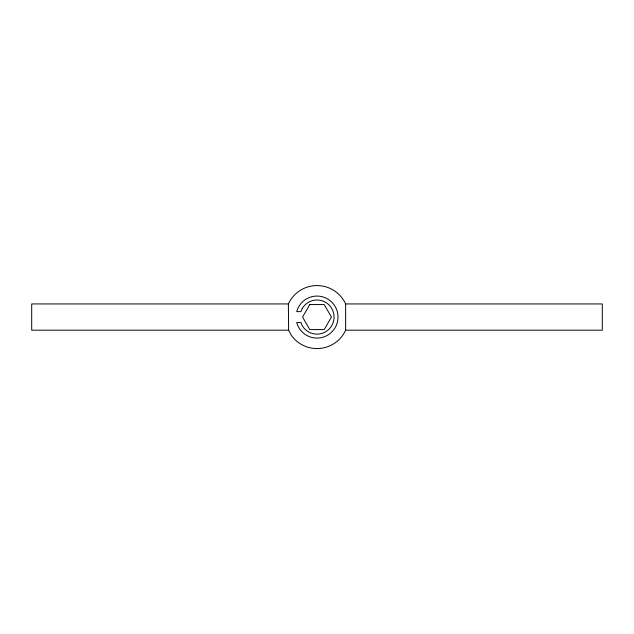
<?xml version="1.0" encoding="UTF-8"?>
<svg xmlns="http://www.w3.org/2000/svg" width="634" height="634" viewBox="0 0 634 634"><rect width="100%" height="100%" fill="white"/><g stroke="black" fill="none" stroke-linecap="round" stroke-linejoin="round"><path stroke-width="0.95" d="M288.367 303.94L288.391 303.876A31.51 31.51 0 0 1 345.641 303.94L602.3 303.94L602.3 330.195L345.641 330.195A31.51 31.51 0 0 1 291.283 335.267L288.613 330.195L288.367 303.94L31.7 303.94L31.7 330.195L288.613 330.195M345.641 303.94L345.641 330.195M302.22 308.536L300.936 311.635L296.712 311.635A21.001 21.001 0 0 1 329.046 299.858A21.001 21.001 0 0 1 329.046 334.276A21.001 21.001 0 0 1 296.712 322.508L300.936 322.508L302.22 325.599A17.07 17.07 0 0 0 327.968 330.14A17.07 17.07 0 0 0 327.968 303.995A17.07 17.07 0 0 0 302.22 308.536M309.78 304.566L302.561 317.071L309.78 329.577L324.22 329.577L331.439 317.071L324.22 304.566L309.78 304.566"/></g></svg>
